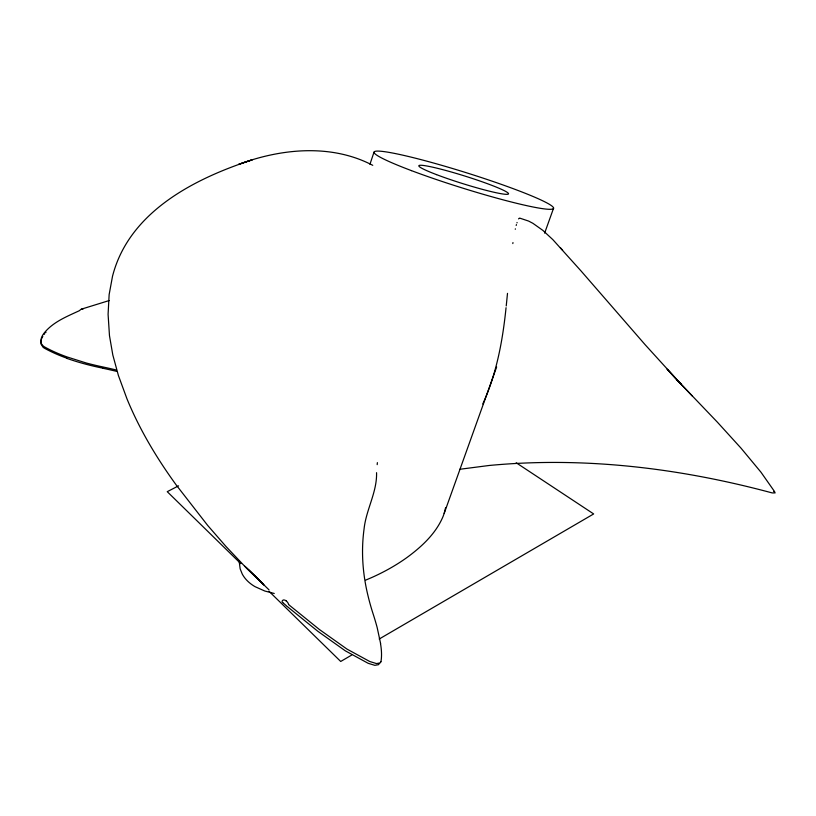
<?xml version="1.0" encoding="UTF-8"?>
<svg xmlns="http://www.w3.org/2000/svg" width="816" height="816" viewBox="0 0 816 816"><rect width="100%" height="100%" fill="white"/><g stroke="black" fill="none" stroke-linecap="round" stroke-linejoin="round"><path stroke-width="1.22" d="M376.564 472.678C377.125 492.232 366.047 509.725 364.058 529.033A461.468 135.844 57.3 0 0 363.538 533.338C361.192 554.472 363.069 575.953 368.2 596.547A460.265 131.203 45.6 0 0 372.943 613.357A412.468 114.373 49 0 1 377.196 627.677L380.603 643.538M377.186 464.651L377.369 462.631M507.501 293.362L506.236 305.939M506.053 307.714C502.676 340.609 496.628 373.718 482.776 403.971M512.815 243.576L512.968 242.566M445.577 507.746L444.169 513.427M41.157 340.027L40.984 343.985L42.983 347.147A15.025 7.497 -1 0 0 44.809 348.422A141.239 69.666 0.1 0 0 67.228 358.336M369.944 164.281L373.983 152.225M496.638 366.996L443.139 516.304C435.989 533.46 421.872 546.547 407.184 557.359A134.13 76.592 -16.2 0 1 370.801 577.942L365.762 580.084M544.629 233.141L553.625 208.049M41.575 338.824L42.004 337.865M42.248 337.375L42.82 336.386M44.237 334.336L44.645 333.815M45.533 332.744L46.012 332.204M79.897 310.243L80.029 310.111A3.845 2.693 -61.5 0 1 81.314 309.182L109.222 300.543M518.558 218.902L519.18 218.3M351.706 655.054L340.711 661.47L268.964 591.243M379.195 639.02L593.66 513.937L516.202 462.784M178.561 485.846L167.249 491.671L240.812 563.683M282.734 600.301L282.601 600.362A1.754 1.652 38.3 0 0 282.346 600.576M288.701 604.676L319.413 629.513L347.004 649.108L369.801 661.531L376.482 663.571L380.134 662.939A22.358 6.824 43.5 0 0 380.837 661.643M79.58 310.59C66.861 316.537 52.724 322.045 43.84 333.469C41.167 336.824 39.097 342.475 42.983 345.76A15.055 7.497 -0.6 0 0 44.798 347.055A141.668 72.481 -1.2 0 0 67.198 357L86.068 362.947A237.017 131.743 -3.7 0 0 102.938 366.965A437.458 239.996 -7 0 1 116.443 370.025M238.731 164.332L252.185 159.854C194.014 178.775 128.857 212.099 112.506 276.308L109.14 294.596L108.089 314.303L109.477 335.662L112.812 354.97L118.391 375.462L126.97 398.84C139.577 429.553 156.733 458.153 176.205 484.979L207.723 525.484L226.063 546.567L244.004 565.519L262.701 583.726M238.915 164.271C281.449 148.502 331.316 143.585 372.749 165.322M459.836 469.271L489.182 465.477A377.859 263.16 -12.9 0 1 498.015 464.702C589.937 457.174 682.502 468.863 771.344 492.701A7.313 4.243 -3.6 0 0 772.772 492.956L775.18 492.895L773.782 491.446M274.247 593.477L264.761 591.008L255.061 586.673A73.705 43.319 -16.8 0 1 242.23 573.985L240.159 568.874L239.078 560.653M519.772 218.127L528.615 221.075L532.909 223.319L542.895 230.408L552.86 239.649L580.931 270.83L645.17 344.75L681.105 384.265L667.131 369.24L679.799 382.826M286.243 600.974L286.783 601.433A6.151 5.763 36.1 0 1 288.323 603.687L288.609 604.391M287.13 606.431L317.822 631.278L345.392 650.872L368.169 663.306L374.84 665.336L378.502 664.673A22.318 6.916 43.9 0 0 379.216 663.357M283.468 603.218L286.559 605.931M283.193 602.973L282.836 602.667A1.887 1.785 36.8 0 1 282.071 601.341M269.015 589.866L248.819 570.109M244.759 566.253L263.099 584.154M245.534 566.998L263.507 584.572M246.881 568.283L264.231 585.307M692.376 396.076L677.005 379.94L717.376 422.158L741.02 448.157L760.94 472.168L774.7 491.773M560.408 247.727L562.622 250.206M103.01 368.291A441.201 243.709 -7.3 0 1 116.525 371.331M103.061 368.22A212.14 121.492 -4.6 0 1 67.085 358.459M81.661 309.111A2.387 1.673 -58.5 0 1 82.926 309.142M283.407 599.964A3.815 3.621 40.6 0 1 286.253 600.974M380.491 643.457A224.267 68.513 44.7 0 1 380.95 661.745M517.079 222.482A47.063 33.201 -65.8 0 1 516.956 222.901M516.181 225.461A34.292 23.939 -65.5 0 1 516.426 224.604M515.273 229.265A57.242 38.995 -65.9 0 1 515.355 228.847M411.468 170.636A94.075 7.885 17.4 0 0 553.177 208.774A94.075 7.885 17.4 0 0 426.768 161.16A94.075 7.885 17.4 0 0 411.468 170.636M436.54 174.634A46.981 3.927 17.4 0 0 508.195 194.147A46.981 3.927 17.4 0 0 446.393 170.626A46.981 3.927 17.4 0 0 436.54 174.634"/></g></svg>
